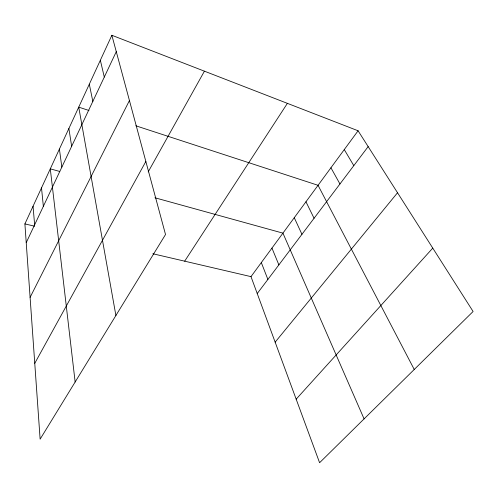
<?xml version="1.0" encoding="UTF-8"?>
<svg xmlns="http://www.w3.org/2000/svg" width="498" height="498" viewBox="0 0 498 498"><rect width="100%" height="100%" fill="white"/><g stroke="black" fill="none" stroke-linecap="round" stroke-linejoin="round"><path stroke-width="0.75" d="M111.863 35.277L165.523 234.521L40.126 439.155L24.9 223.919L111.863 35.277L358.087 130.775L473.1 311.493L319.591 462.723L250.998 276.639L358.087 130.775M26.226 242.657L116.277 51.655M30.098 297.387L129.436 100.521M34.76 363.328L145.852 161.47M148.192 171.903L204.423 71.177M184.677 261.176L287.39 103.354M257.229 293.552L368.159 146.605M275.151 342.163L397.529 192.751M296.167 399.172L432.768 248.122M24.9 223.919L34.673 226.198M152.861 253.756L250.998 276.639M59.772 171.468L50.286 168.847L75.142 382.016M154.928 197.768L282.932 233.139L364.082 418.899M88.999 110.494L78.734 107.145L115.897 315.502M135.854 125.801L318.048 185.306L414.243 369.479M344.267 149.593L353.804 165.629M330.927 167.764L339.953 183.974M305.959 201.771L314.064 218.267M294.262 217.707L301.95 234.315M271.952 248.091L278.88 264.88M261.313 262.583L267.887 279.44M100.347 60.264L104.294 77.072M89.31 84.199L92.833 101.387M68.88 128.521L71.65 146.319M59.405 149.076L61.839 167.116M41.508 187.889L43.351 206.328M33.055 206.234L34.63 224.835"/></g></svg>
